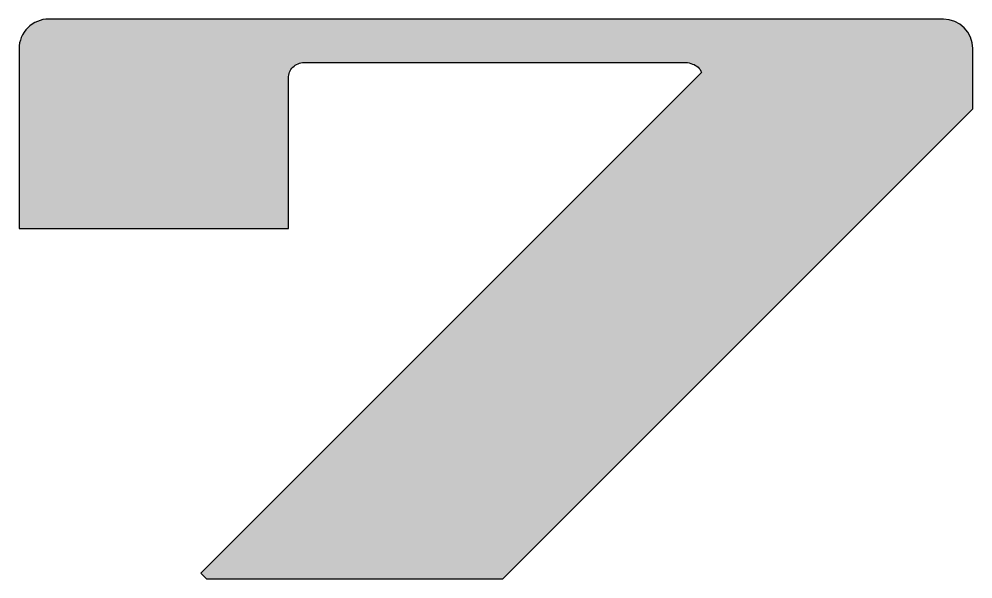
# Model space of a CAD drawing. Extents: x 0 to 6.68, y 0 to 3.92.
import ezdxf

# ---------------------------------------------------------------- set-up
doc = ezdxf.new("R2010")
doc.units = 0
doc.header["$MEASUREMENT"] = 0
doc.layers.get('0').update_dxf_attribs({"linetype": 'CONTINUOUS'})

msp = doc.modelspace()

# ---------------------------------------------------------------- hatches: boundary and pattern name
msp.add_hatch(color=7).paths.add_polyline_path([(6.6774, 3.2911), (6.6774, 3.7126, 0.414213), (6.4704, 3.9196), (0.2087, 3.9196, 0.414214), (0.0017, 3.7126), (0.0017, 2.4533), (1.8864, 2.4533), (1.8864, 3.506, -0.414214), (1.9958, 3.6154), (4.6677, 3.6154, -0.114422), (4.7158, 3.6043, -0.255715), (4.7785, 3.5453), (1.2745, 0.0413), (1.3141, 0.0017), (3.3881, 0.0017)])

# ---------------------------------------------------------------- linework, layer by layer
at = {"color": 7, "linetype": 'CONTINUOUS'}
msp.add_lwpolyline([(6.6774, 3.2911), (6.6774, 3.7126, 0.414213), (6.4704, 3.9196), (0.2087, 3.9196, 0.414214), (0.0017, 3.7126), (0.0017, 2.4533), (1.8864, 2.4533), (1.8864, 3.506, -0.414214), (1.9958, 3.6154), (4.6677, 3.6154, -0.114422), (4.7158, 3.6043, -0.255715), (4.7785, 3.5453), (1.2745, 0.0413), (1.3141, 0.0017), (3.3881, 0.0017)], format="xyb", close=True, dxfattribs=at)

doc.saveas('drawing.dxf')
